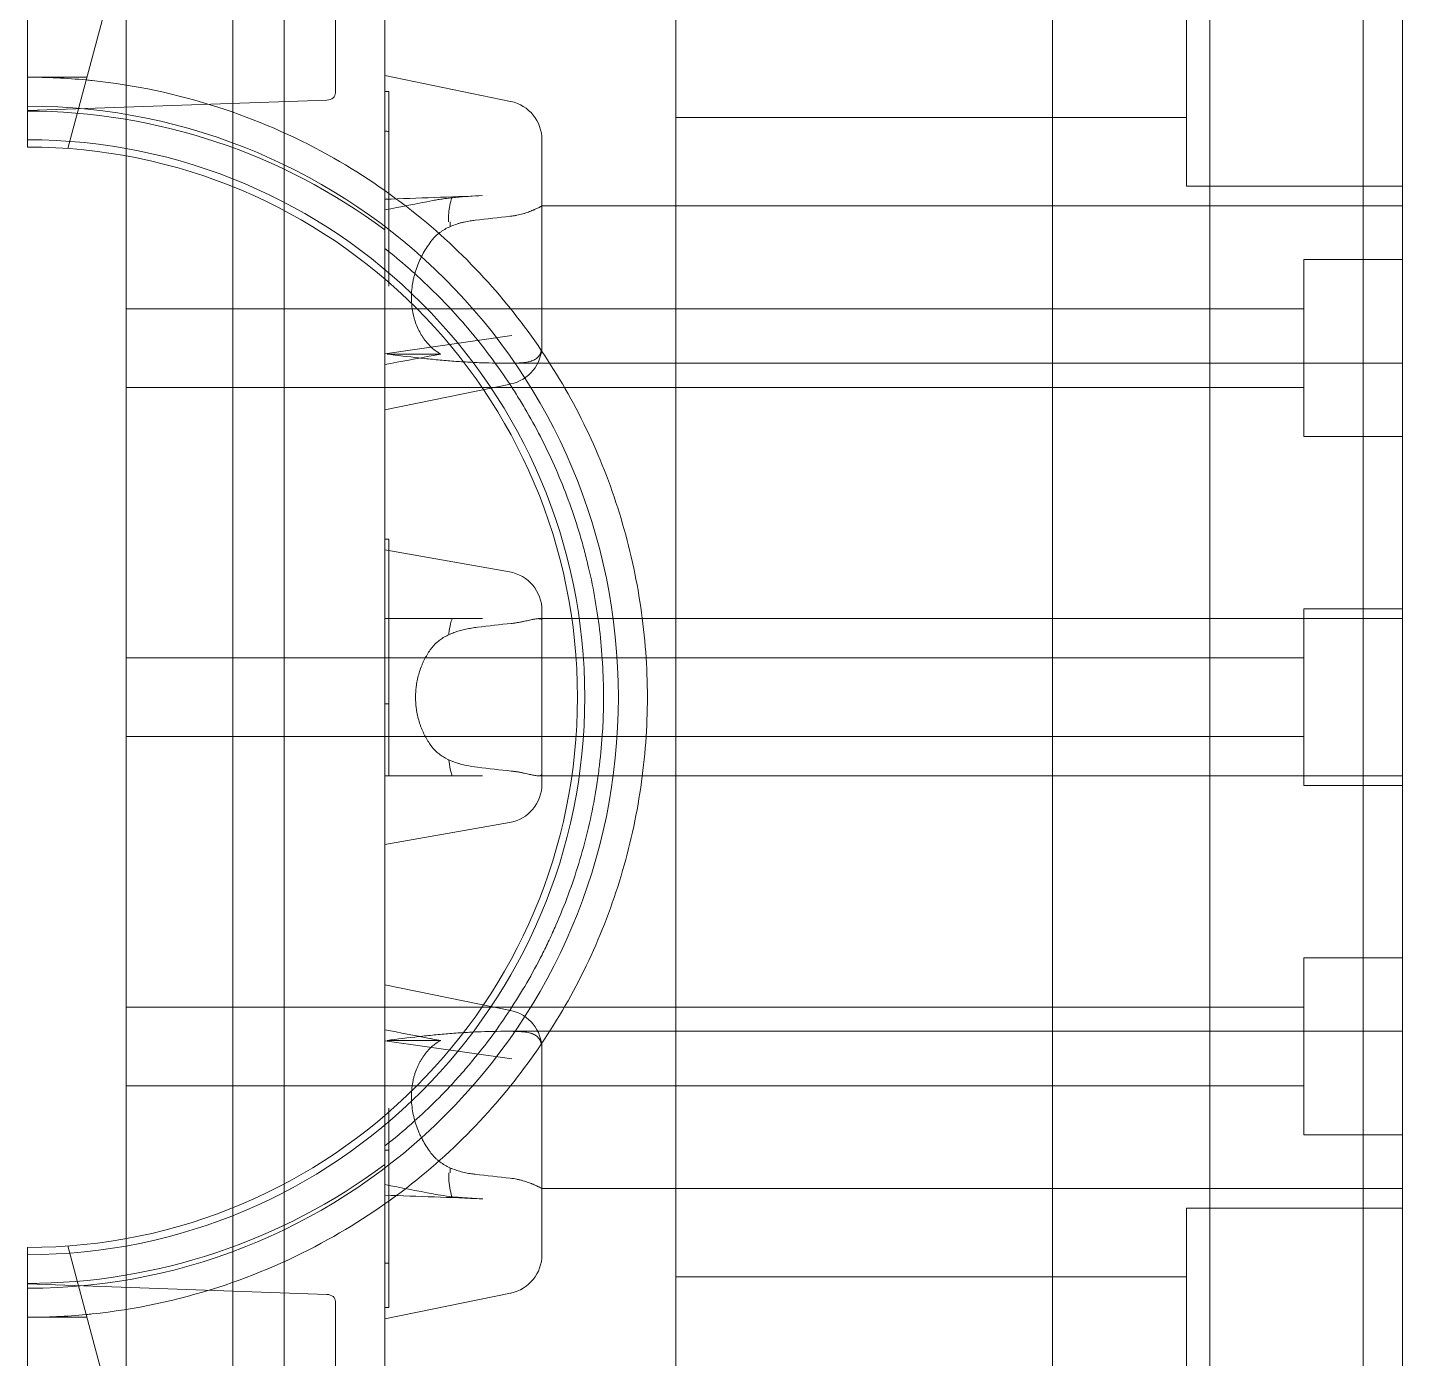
# Model space of a CAD drawing. Header units: millimetres. Extents: x 2097 to 5112, y 660 to 1576.
# Drawn here: x 4956.3 to 5026.3, y 1373.8 to 1441.5 of the extents above; entities that cross this region are included whole.
import ezdxf
from ezdxf.lldxf.tags import DXFTag

# ---------------------------------------------------------------- set-up
doc = ezdxf.new("R2010")
doc.units = ezdxf.units.MM
doc.layers.add('20', color=7, linetype='Continuous', true_color=0xffffff)
tags = doc.linetypes.add('DASHED', pattern=[25.72, 12.86, -12.86]).pattern_tags.tags
tags[6:7] = [DXFTag(74, 4), DXFTag(75, 0), DXFTag(340, '0'), DXFTag(46, 0.0), DXFTag(50, 0.0), DXFTag(44, 0.0), DXFTag(45, 0.0)]
tags[4:5] = [DXFTag(74, 4), DXFTag(75, 0), DXFTag(340, '0'), DXFTag(46, 0.0), DXFTag(50, 0.0), DXFTag(44, 0.0), DXFTag(45, 0.0)]

msp = doc.modelspace()

# ---------------------------------------------------------------- linework, layer by layer
at = {"layer": '20', "color": 0, "linetype": 'DASHED', "lineweight": 13}
for p, q in [((4972.02, 1438.219), (4972.02, 1532.462)), ((4966.794, 1433.437), (4966.794, 1475.421)), ((4969.407, 1342.728), (4969.407, 1472.195)), ((4989.342, 1342.728), (4989.342, 1472.195)), ((4961.367, 1463.883), (4961.367, 1435.006)), ((5008.532, 1462.462), (5008.532, 1350.462)), ((5016.532, 1350.462), (5016.532, 1462.462)), ((5015.342, 1451.462), (5015.342, 1433.462)), ((4974.533, 1431.24), (4974.533, 1443.881)), ((4960.467, 1443.131), (4958.392, 1435.387)), ((4959.365, 1439.017), (4956.342, 1439.017)), ((4980.933, 1437.787), (4974.533, 1439.094)), ((4971.583, 1437.852), (4956.342, 1437.315)), ((4974.733, 1438.293), (4974.533, 1438.293)), ((4974.733, 1436.259), (4974.733, 1438.293)), ((4989.342, 1436.962), (5015.342, 1436.962)), ((4974.733, 1436.259), (4974.733, 1435.797)), ((4974.733, 1435.797), (4974.733, 1428.853)), ((4982.533, 1435.827), (4982.533, 1435.797)), ((4982.533, 1434.08), (4982.533, 1435.797)), ((4982.533, 1434.2), (4982.533, 1429.391)), ((4982.533, 1432.462), (4982.533, 1434.08)), ((5015.342, 1433.462), (5026.342, 1433.462)), ((5026.342, 1432.462), (4982.532, 1432.462)), ((4982.533, 1425.376), (4982.533, 1432.462)), ((4977.861, 1431.66), (4977.862, 1431.414)), ((5026.342, 1429.73), (5021.312, 1429.73)), ((5021.312, 1420.73), (5021.312, 1429.73)), ((4974.733, 1428.853), (4974.733, 1428.381)), ((4974.533, 1427.224), (4974.533, 1427.523)), ((5021.312, 1427.23), (4961.367, 1427.23)), ((4982.533, 1427.101), (4982.533, 1425.392)), ((4980.991, 1425.869), (4974.533, 1424.945)), ((4982.533, 1425.376), (4982.533, 1425.361)), ((4974.645, 1424.927), (4977.387, 1424.927)), ((4980.648, 1424.462), (5026.342, 1424.462)), ((4961.367, 1423.23), (5021.312, 1423.23)), ((4974.533, 1422.095), (4980.933, 1423.402)), ((5021.312, 1420.73), (5026.342, 1420.73)), ((4974.533, 1415.5), (4974.733, 1415.5)), ((4974.733, 1411.462), (4974.733, 1415.5)), ((4980.881, 1413.842), (4974.533, 1414.962)), ((4980.88, 1413.843), (4974.533, 1414.962)), ((5026.342, 1411.962), (5021.312, 1411.962)), ((5021.312, 1402.962), (5021.312, 1411.962)), ((4974.733, 1411.462), (4974.733, 1410.987)), ((4977.141, 1411.462), (4979.509, 1411.462)), ((5026.342, 1411.462), (4982.332, 1411.462)), ((4982.533, 1411.343), (4982.533, 1411.873)), ((4982.533, 1403.58), (4982.533, 1411.343)), ((4974.733, 1410.987), (4974.733, 1403.936)), ((4982.533, 1409.903), (4982.533, 1405.02)), ((5021.312, 1409.462), (4961.367, 1409.462)), ((4974.733, 1407.134), (4974.533, 1407.134)), ((4961.367, 1405.462), (5021.312, 1405.462)), ((4974.733, 1403.936), (4974.733, 1403.462)), ((4982.533, 1403.051), (4982.533, 1403.58)), ((4979.512, 1403.462), (4977.147, 1403.462)), ((4982.353, 1403.462), (5026.342, 1403.462)), ((5021.312, 1402.962), (5026.342, 1402.962)), ((4974.533, 1399.962), (4980.881, 1401.081)), ((4974.533, 1399.962), (4980.88, 1401.081)), ((5026.342, 1394.193), (5021.312, 1394.193)), ((5021.312, 1385.193), (5021.312, 1394.193)), ((4980.933, 1391.521), (4974.533, 1392.829)), ((5021.312, 1391.693), (4961.367, 1391.693)), ((4980.988, 1390.462), (4980.648, 1390.462)), ((5026.342, 1390.462), (4980.988, 1390.462)), ((4974.533, 1389.979), (4980.991, 1389.055)), ((4977.38, 1389.997), (4974.645, 1389.997)), ((4982.533, 1389.562), (4982.533, 1389.547)), ((4982.533, 1382.462), (4982.533, 1389.547)), ((4982.533, 1389.531), (4982.533, 1387.823)), ((4961.367, 1387.693), (5021.312, 1387.693)), ((4974.733, 1386.543), (4974.733, 1386.071)), ((4974.733, 1386.071), (4974.733, 1379.127)), ((4982.533, 1385.532), (4982.533, 1380.723)), ((5021.312, 1385.193), (5026.342, 1385.193)), ((4974.733, 1384.408), (4974.533, 1384.408)), ((4974.533, 1371.042), (4974.533, 1383.683)), ((4977.865, 1383.508), (4977.866, 1383.261)), ((4982.532, 1382.462), (5026.342, 1382.462)), ((4982.533, 1380.843), (4982.533, 1382.462)), ((4966.794, 1339.502), (4966.794, 1381.486)), ((5026.342, 1381.462), (5015.342, 1381.462)), ((5015.342, 1381.462), (5015.342, 1363.462)), ((4982.533, 1379.127), (4982.533, 1380.843)), ((4961.367, 1379.917), (4961.367, 1351.04)), ((4960.467, 1371.793), (4958.392, 1379.537)), ((4974.733, 1379.127), (4974.733, 1378.664)), ((4982.533, 1379.127), (4982.533, 1379.096)), ((4974.733, 1376.408), (4974.733, 1378.664)), ((4956.342, 1377.609), (4971.583, 1377.072)), ((5015.342, 1377.962), (4989.342, 1377.962)), ((4974.533, 1375.829), (4980.933, 1377.137)), ((4972.02, 1252.462), (4972.02, 1376.704)), ((4974.733, 1376.408), (4974.533, 1376.408)), ((4959.365, 1375.906), (4956.342, 1375.906))]:
    msp.add_line(p, q, dxfattribs=at)
at = {"layer": '20', "color": 0, "linetype": 'Continuous', "lineweight": 18}
for p, q in [((5024.342, 1287.462), (5024.342, 1497.462)), ((5026.342, 1497.462), (5026.342, 1287.462)), ((4956.342, 1435.832), (4956.342, 1483.557)), ((4956.342, 1435.832), (4956.342, 1435.462)), ((4961.367, 1435.006), (4961.367, 1379.917)), ((4966.794, 1381.486), (4966.794, 1433.437)), ((4974.533, 1427.224), (4974.533, 1387.7)), ((4956.342, 1379.462), (4956.342, 1379.092)), ((4956.342, 1379.092), (4956.342, 1328.015))]:
    msp.add_line(p, q, dxfattribs=at)
at = {"layer": '20', "color": 0, "linetype": 'DASHED', "lineweight": 13}
for centre, radius, start, end in [((4956.342, 1407.462), 30.08, 270, 90), ((4980.533, 1435.827), 2, 0, 78.07666), ((4980.533, 1425.361), 2, 281.71367, 0), ((4980.533, 1411.873), 2, 0, 80), ((4980.533, 1403.051), 2, 280, 0), ((4980.533, 1389.562), 2, 0, 78.0371), ((4980.533, 1379.096), 2, 281.77567, 0)]:
    msp.add_arc(centre, radius, start, end, dxfattribs=at)
at = {"layer": '20', "color": 0, "linetype": 'Continuous', "lineweight": 18}
for radius in [28.37, 28]:
    msp.add_arc((4956.342, 1407.462), radius, 270, 90, dxfattribs=at)
at = {"layer": '20', "color": 0, "linetype": 'DASHED', "lineweight": 13}
for centre, major_axis, ratio, start_param, end_param in [((4971.52, 1438.253), (-0.495, 0.09), 0.79032, 1.841275, 3.284841), ((4956.297, 1406.796), (-2.042, -30.43), 0.999761, 2.567555, 3.207158), ((4971.347, 1435.662), (-23.036, 0.685), 0.030579, 4.565782, 4.574554), ((4971.347, 1433.405), (-23.035, -0.685), 0.030578, 1.708625, 1.931981), ((4956.297, 1408.127), (-2.042, 30.43), 0.999761, 3.076027, 3.715611), ((4971.347, 1381.518), (-23.035, 0.685), 0.030578, 4.350802, 4.57456), ((4971.349, 1379.261), (-23.028, -0.685), 0.03057, 1.708584, 1.717359), ((4971.52, 1376.671), (-0.495, -0.09), 0.79032, 2.998344, 4.441911)]:
    msp.add_ellipse(centre, major_axis=major_axis, ratio=ratio, start_param=start_param, end_param=end_param, dxfattribs=at)
for points in [[(4956.342, 1439.017), (4957.339, 1439.017), (4958.335, 1438.97), (4959.327, 1438.876)], [(4976.981, 1432.738), (4976.165, 1432.58), (4975.349, 1432.423), (4974.533, 1432.265)], [(4978.885, 1431.704), (4978.965, 1431.717), (4979.046, 1431.728), (4979.127, 1431.737)], [(4980.918, 1431.937), (4980.322, 1431.872), (4979.726, 1431.804), (4979.127, 1431.737)], [(4974.533, 1431.24), (4974.533, 1431.169), (4974.533, 1431.098), (4974.533, 1431.027)], [(4976.995, 1424.86), (4976.174, 1424.702), (4975.353, 1424.545), (4974.533, 1424.387)], [(4976.995, 1424.86), (4977.119, 1424.884), (4977.25, 1424.906), (4977.387, 1424.927)], [(4976.983, 1411.462), (4976.166, 1411.462), (4975.349, 1411.462), (4974.533, 1411.462)], [(4980.971, 1411.217), (4980.397, 1411.159), (4979.822, 1411.093), (4979.245, 1411.023)], [(4976.844, 1409.87), (4976.947, 1410.017), (4977.063, 1410.148), (4977.197, 1410.265)], [(4977.2, 1404.658), (4977.066, 1404.774), (4976.949, 1404.905), (4976.847, 1405.052)], [(4979.248, 1403.901), (4979.824, 1403.83), (4980.398, 1403.764), (4980.971, 1403.707)], [(4976.987, 1403.462), (4976.169, 1403.462), (4975.351, 1403.462), (4974.533, 1403.462)], [(4977.38, 1389.997), (4977.24, 1390.018), (4977.107, 1390.04), (4976.982, 1390.064)], [(4979.131, 1383.186), (4979.049, 1383.196), (4978.966, 1383.207), (4978.885, 1383.219)], [(4976.99, 1382.185), (4976.171, 1382.343), (4975.352, 1382.501), (4974.533, 1382.658)], [(4979.131, 1383.186), (4979.728, 1383.119), (4980.324, 1383.052), (4980.918, 1382.987)], [(4956.342, 1375.906), (4957.339, 1375.906), (4958.335, 1375.953), (4959.327, 1376.048)]]:
    msp.add_open_spline(points, degree=3, dxfattribs=at)
for points, knots in [([(4959.327, 1438.876), (4959.432, 1438.866), (4961.708, 1438.638), (4965.964, 1437.739), (4971.533, 1435.323), (4976.134, 1432.224), (4979.817, 1428.738), (4982.738, 1424.958), (4985.017, 1420.905), (4986.667, 1416.586), (4987.672, 1412.071), (4987.897, 1408.995), (4987.899, 1407.462)], [0, 0, 0, 0, 0.006782, 0.147219, 0.27846, 0.395813, 0.503151, 0.604042, 0.70275, 0.801954, 0.901098, 1, 1, 1, 1]), ([(4979.507, 1432.988), (4979.266, 1432.978), (4979.03, 1432.966), (4978.572, 1432.935), (4978.349, 1432.917), (4978.079, 1432.891), (4978.026, 1432.886), (4977.92, 1432.875), (4977.764, 1432.857), (4977.615, 1432.838), (4977.423, 1432.812), (4977.33, 1432.798), (4977.15, 1432.769), (4977.064, 1432.754), (4976.981, 1432.738)], [0, 0, 0, 0, 0.25, 0.25, 0.5, 0.5, 0.5625, 0.5625, 0.625, 0.75, 0.75, 0.875, 0.875, 1, 1, 1, 1]), ([(4977.781, 1431.654), (4977.777, 1431.766), (4977.777, 1431.878), (4977.79, 1432.126), (4977.804, 1432.261), (4977.848, 1432.525), (4977.878, 1432.656), (4977.923, 1432.815), (4977.932, 1432.846), (4977.941, 1432.877)], [0, 0, 0, 0, 0.276586, 0.276586, 0.599557, 0.599557, 0.922528, 0.922528, 1, 1, 1, 1]), ([(4982.533, 1432.462), (4982.533, 1432.462), (4982.522, 1432.456), (4982.492, 1432.441), (4982.48, 1432.435), (4982.458, 1432.424), (4982.45, 1432.42), (4982.433, 1432.411), (4982.424, 1432.406), (4982.375, 1432.382), (4982.328, 1432.359), (4982.244, 1432.32), (4982.214, 1432.306), (4982.165, 1432.285), (4982.149, 1432.277), (4982.114, 1432.263), (4982.097, 1432.255), (4982.007, 1432.217), (4981.928, 1432.186), (4981.8, 1432.14), (4981.755, 1432.124), (4981.685, 1432.102), (4981.662, 1432.094), (4981.614, 1432.079), (4981.589, 1432.072), (4981.467, 1432.037), (4981.364, 1432.011), (4981.202, 1431.978), (4981.147, 1431.968), (4981.062, 1431.955), (4981.033, 1431.951), (4980.976, 1431.943), (4980.947, 1431.94), (4980.918, 1431.937)], [0, 0, 0, 0, 0.125, 0.125, 0.1875, 0.1875, 0.21875, 0.21875, 0.25, 0.25, 0.375, 0.375, 0.4375, 0.4375, 0.46875, 0.46875, 0.5, 0.5, 0.625, 0.625, 0.6875, 0.6875, 0.71875, 0.71875, 0.75, 0.75, 0.875, 0.875, 0.9375, 0.9375, 0.96875, 0.96875, 1, 1, 1, 1]), ([(4976.834, 1430.599), (4976.949, 1430.757), (4977.079, 1430.896), (4977.261, 1431.051), (4977.299, 1431.081), (4977.376, 1431.139), (4977.416, 1431.167), (4977.538, 1431.248), (4977.623, 1431.297), (4977.798, 1431.387), (4977.888, 1431.428), (4978.074, 1431.502), (4978.17, 1431.535), (4978.318, 1431.58), (4978.368, 1431.594), (4978.469, 1431.621), (4978.52, 1431.633), (4978.674, 1431.668), (4978.779, 1431.687), (4978.885, 1431.704)], [0, 0, 0, 0, 0.25, 0.25, 0.3125, 0.3125, 0.375, 0.375, 0.5, 0.5, 0.625, 0.625, 0.75, 0.75, 0.8125, 0.8125, 0.875, 0.875, 1, 1, 1, 1]), ([(4974.533, 1431.027), (4974.533, 1430.986), (4974.533, 1430.834), (4974.533, 1430.591), (4974.533, 1430.388), (4974.533, 1430.297)], [0, 0, 0, 0, 0.166807, 0.626178, 1, 1, 1, 1]), ([(4974.533, 1430.297), (4974.939, 1429.98), (4975.337, 1429.651), (4975.923, 1429.139), (4976.214, 1428.879), (4976.5, 1428.613), (4976.689, 1428.433), (4976.783, 1428.343), (4977.252, 1427.888), (4977.982, 1427.139), (4978.674, 1426.348), (4979.347, 1425.536), (4979.673, 1425.119), (4980.306, 1424.263), (4980.613, 1423.823), (4981.057, 1423.147), (4981.275, 1422.805), (4981.487, 1422.456), (4981.628, 1422.222), (4981.697, 1422.104), (4982.04, 1421.512), (4982.562, 1420.548), (4983.031, 1419.553), (4983.472, 1418.54), (4983.68, 1418.026), (4984.066, 1416.98), (4984.245, 1416.448), (4984.493, 1415.637), (4984.571, 1415.365), (4984.684, 1414.953), (4984.72, 1414.815), (4984.791, 1414.539), (4984.826, 1414.4), (4984.993, 1413.708), (4985.227, 1412.594), (4985.48, 1410.906), (4985.582, 1409.769), (4985.651, 1408.626), (4985.669, 1408.051), (4985.669, 1407.329), (4985.668, 1407.185), (4985.664, 1406.895), (4985.66, 1406.75), (4985.648, 1406.316), (4985.635, 1406.026), (4985.583, 1405.16), (4985.531, 1404.586), (4985.428, 1403.726), (4985.39, 1403.441), (4985.336, 1403.084), (4985.325, 1403.013), (4985.303, 1402.871), (4985.268, 1402.657), (4985.231, 1402.445), (4985.104, 1401.74), (4984.986, 1401.183), (4984.719, 1400.084), (4984.57, 1399.541), (4984.243, 1398.468), (4983.886, 1397.408), (4983.469, 1396.375), (4983.191, 1395.737), (4983.134, 1395.61), (4983.019, 1395.357), (4982.961, 1395.231), (4982.783, 1394.854), (4982.662, 1394.606), (4982.288, 1393.87), (4982.028, 1393.391), (4981.484, 1392.453), (4981.201, 1391.996), (4980.613, 1391.101), (4980.003, 1390.227), (4979.351, 1389.393), (4978.845, 1388.782), (4978.589, 1388.48), (4978.326, 1388.184), (4978.15, 1387.988), (4978.061, 1387.891), (4977.614, 1387.406), (4977.248, 1387.031), (4976.499, 1386.304), (4975.735, 1385.601), (4974.939, 1384.944), (4974.533, 1384.626)], [0, 0, 0, 0, 0.03125, 0.03125, 0.046875, 0.054688, 0.054688, 0.0625, 0.0625, 0.09375, 0.125, 0.125, 0.15625, 0.15625, 0.1875, 0.1875, 0.203125, 0.210938, 0.210938, 0.21875, 0.21875, 0.25, 0.28125, 0.28125, 0.3125, 0.3125, 0.34375, 0.34375, 0.359375, 0.359375, 0.367188, 0.367188, 0.375, 0.375, 0.40625, 0.4375, 0.46875, 0.46875, 0.5, 0.5, 0.507813, 0.507813, 0.515625, 0.515625, 0.53125, 0.53125, 0.5625, 0.5625, 0.578125, 0.578125, 0.582031, 0.582031, 0.585938, 0.59375, 0.59375, 0.625, 0.625, 0.65625, 0.65625, 0.6875, 0.71875, 0.71875, 0.726562, 0.726562, 0.734375, 0.734375, 0.75, 0.75, 0.78125, 0.78125, 0.8125, 0.8125, 0.84375, 0.875, 0.875, 0.890625, 0.898438, 0.898438, 0.90625, 0.90625, 0.9375, 0.9375, 0.96875, 1, 1, 1, 1]), ([(4974.533, 1428.644), (4974.533, 1428.713), (4974.533, 1428.781), (4974.533, 1428.891), (4974.533, 1428.933), (4974.533, 1429.017), (4974.533, 1429.059), (4974.533, 1429.183), (4974.533, 1429.262), (4974.533, 1429.412), (4974.533, 1429.484), (4974.533, 1429.621), (4974.533, 1429.685), (4974.533, 1429.777), (4974.533, 1429.806), (4974.533, 1429.861), (4974.533, 1429.888), (4974.533, 1429.963), (4974.533, 1430.009), (4974.533, 1430.069), (4974.533, 1430.088), (4974.533, 1430.115), (4974.533, 1430.124), (4974.533, 1430.14), (4974.533, 1430.148), (4974.533, 1430.186), (4974.533, 1430.211), (4974.533, 1430.252), (4974.533, 1430.267), (4974.533, 1430.284), (4974.533, 1430.288), (4974.533, 1430.294), (4974.533, 1430.296), (4974.533, 1430.297)], [0, 0, 0, 0, 0.072485, 0.072485, 0.118861, 0.118861, 0.165237, 0.165237, 0.257988, 0.257988, 0.35074, 0.35074, 0.443491, 0.443491, 0.489867, 0.489867, 0.536243, 0.536243, 0.628994, 0.628994, 0.67537, 0.67537, 0.698558, 0.698558, 0.721746, 0.721746, 0.814497, 0.814497, 0.907249, 0.907249, 0.953624, 0.953624, 1, 1, 1, 1]), ([(4976.834, 1430.599), (4976.764, 1430.503), (4976.697, 1430.404), (4976.569, 1430.199), (4976.507, 1430.092), (4976.419, 1429.926), (4976.391, 1429.87), (4976.349, 1429.784), (4976.336, 1429.754), (4976.309, 1429.696), (4976.243, 1429.55), (4976.185, 1429.399), (4976.1, 1429.153), (4976.062, 1429.027), (4976.013, 1428.834), (4975.997, 1428.769), (4975.97, 1428.638), (4975.957, 1428.572), (4975.925, 1428.375), (4975.909, 1428.244), (4975.89, 1427.981), (4975.886, 1427.85), (4975.889, 1427.686), (4975.89, 1427.653), (4975.893, 1427.588), (4975.895, 1427.555), (4975.901, 1427.457), (4975.907, 1427.393), (4975.929, 1427.202), (4975.95, 1427.078), (4975.989, 1426.897), (4976.011, 1426.808), (4976.036, 1426.72), (4976.054, 1426.662), (4976.063, 1426.633), (4976.109, 1426.49), (4976.151, 1426.381), (4976.244, 1426.172), (4976.295, 1426.072), (4976.363, 1425.953), (4976.377, 1425.929), (4976.405, 1425.882), (4976.42, 1425.859), (4976.464, 1425.791), (4976.494, 1425.747), (4976.586, 1425.618), (4976.651, 1425.537), (4976.785, 1425.385), (4976.855, 1425.314), (4976.927, 1425.247)], [0, 0, 0, 0, 0.0625, 0.0625, 0.125, 0.125, 0.15625, 0.15625, 0.171875, 0.171875, 0.1875, 0.25, 0.25, 0.3125, 0.3125, 0.34375, 0.34375, 0.375, 0.375, 0.4375, 0.4375, 0.5, 0.5, 0.515625, 0.515625, 0.53125, 0.53125, 0.5625, 0.5625, 0.625, 0.625, 0.65625, 0.671875, 0.671875, 0.6875, 0.6875, 0.75, 0.75, 0.8125, 0.8125, 0.828125, 0.828125, 0.84375, 0.84375, 0.875, 0.875, 0.9375, 0.9375, 1, 1, 1, 1]), ([(4977.387, 1424.927), (4977.366, 1424.938), (4977.345, 1424.949), (4977.304, 1424.972), (4977.283, 1424.984), (4977.222, 1425.02), (4977.183, 1425.046), (4977.068, 1425.126), (4976.995, 1425.184), (4976.927, 1425.247)], [0, 0, 0, 0, 0.125, 0.125, 0.25, 0.25, 0.5, 0.5, 1, 1, 1, 1]), ([(4981.012, 1424.464), (4981.076, 1424.464), (4981.138, 1424.465), (4981.258, 1424.469), (4981.316, 1424.471), (4981.428, 1424.476), (4981.482, 1424.48), (4981.561, 1424.486), (4981.587, 1424.489), (4981.637, 1424.494), (4981.662, 1424.497), (4981.782, 1424.514), (4981.87, 1424.531), (4981.969, 1424.56), (4981.989, 1424.567), (4982.027, 1424.58), (4982.045, 1424.587), (4982.098, 1424.608), (4982.132, 1424.624), (4982.225, 1424.677), (4982.28, 1424.719), (4982.338, 1424.779), (4982.35, 1424.792), (4982.371, 1424.818), (4982.401, 1424.858), (4982.427, 1424.901), (4982.473, 1424.993), (4982.495, 1425.061), (4982.514, 1425.153), (4982.517, 1425.172), (4982.523, 1425.211), (4982.53, 1425.271), (4982.533, 1425.333), (4982.533, 1425.376)], [0, 0, 0, 0, 0.0625, 0.0625, 0.125, 0.125, 0.1875, 0.1875, 0.21875, 0.21875, 0.25, 0.25, 0.375, 0.375, 0.40625, 0.40625, 0.4375, 0.4375, 0.5, 0.5, 0.625, 0.625, 0.65625, 0.65625, 0.6875, 0.75, 0.75, 0.875, 0.875, 0.90625, 0.90625, 0.9375, 1, 1, 1, 1]), ([(4974.645, 1424.927), (4975.185, 1424.858), (4975.721, 1424.791), (4976.521, 1424.702), (4976.786, 1424.674), (4977.317, 1424.623), (4977.582, 1424.599), (4978.111, 1424.557), (4978.375, 1424.538), (4978.903, 1424.507), (4979.166, 1424.494), (4979.957, 1424.465), (4980.484, 1424.458), (4981.012, 1424.464)], [0, 0, 0, 0, 0.25, 0.25, 0.375, 0.375, 0.5, 0.5, 0.625, 0.625, 0.75, 0.75, 1, 1, 1, 1]), ([(4979.509, 1411.462), (4979.268, 1411.462), (4979.033, 1411.462), (4978.575, 1411.462), (4978.352, 1411.462), (4978.082, 1411.462), (4978.028, 1411.462), (4977.923, 1411.462), (4977.767, 1411.462), (4977.618, 1411.462), (4977.329, 1411.462), (4977.149, 1411.462), (4976.983, 1411.462)], [0, 0, 0, 0, 0.25, 0.25, 0.5, 0.5, 0.5625, 0.5625, 0.625, 0.75, 0.75, 1, 1, 1, 1]), ([(4977.791, 1410.645), (4977.793, 1410.666), (4977.794, 1410.686), (4977.813, 1410.877), (4977.843, 1411.044), (4977.905, 1411.291), (4977.931, 1411.378), (4977.96, 1411.462)], [0, 0, 0, 0, 0.07306, 0.07306, 0.672063, 0.672063, 1, 1, 1, 1]), ([(4982.533, 1411.343), (4982.533, 1411.374), (4982.524, 1411.399), (4982.49, 1411.436), (4982.464, 1411.448), (4982.422, 1411.457), (4982.412, 1411.458), (4982.393, 1411.46), (4982.363, 1411.462), (4982.328, 1411.461), (4982.253, 1411.456), (4982.195, 1411.447), (4982.111, 1411.431), (4982.093, 1411.428), (4982.058, 1411.42), (4982.003, 1411.409), (4981.945, 1411.396), (4981.822, 1411.368), (4981.733, 1411.347), (4981.611, 1411.321), (4981.586, 1411.316), (4981.535, 1411.305), (4981.509, 1411.3), (4981.431, 1411.284), (4981.377, 1411.274), (4981.266, 1411.255), (4981.21, 1411.246), (4981.093, 1411.23), (4981.033, 1411.223), (4980.971, 1411.217)], [0, 0, 0, 0, 0.125, 0.125, 0.25, 0.25, 0.28125, 0.28125, 0.3125, 0.375, 0.375, 0.5, 0.5, 0.53125, 0.53125, 0.5625, 0.625, 0.625, 0.75, 0.75, 0.78125, 0.78125, 0.8125, 0.8125, 0.875, 0.875, 0.9375, 0.9375, 1, 1, 1, 1]), ([(4977.197, 1410.265), (4977.262, 1410.321), (4977.33, 1410.374), (4977.473, 1410.472), (4977.547, 1410.518), (4977.7, 1410.602), (4977.78, 1410.641), (4977.904, 1410.695), (4977.946, 1410.713), (4978.031, 1410.746), (4978.075, 1410.762), (4978.294, 1410.838), (4978.475, 1410.886), (4978.757, 1410.947), (4978.853, 1410.964), (4978.998, 1410.988), (4979.047, 1410.996), (4979.146, 1411.01), (4979.195, 1411.016), (4979.245, 1411.023)], [0, 0, 0, 0, 0.125, 0.125, 0.25, 0.25, 0.375, 0.375, 0.4375, 0.4375, 0.5, 0.5, 0.75, 0.75, 0.875, 0.875, 0.9375, 0.9375, 1, 1, 1, 1]), ([(4976.844, 1409.87), (4976.789, 1409.791), (4976.736, 1409.709), (4976.635, 1409.539), (4976.587, 1409.451), (4976.518, 1409.314), (4976.485, 1409.244), (4976.453, 1409.172), (4976.432, 1409.124), (4976.422, 1409.1), (4976.372, 1408.977), (4976.336, 1408.878), (4976.27, 1408.674), (4976.241, 1408.57), (4976.19, 1408.358), (4976.168, 1408.25), (4976.141, 1408.084), (4976.134, 1408.028), (4976.124, 1407.944), (4976.12, 1407.915), (4976.115, 1407.859), (4976.102, 1407.717), (4976.092, 1407.462), (4976.101, 1407.237), (4976.114, 1407.068), (4976.123, 1406.984), (4976.134, 1406.9), (4976.141, 1406.843), (4976.146, 1406.815), (4976.168, 1406.676), (4976.19, 1406.567), (4976.241, 1406.353), (4976.271, 1406.248), (4976.321, 1406.094), (4976.338, 1406.043), (4976.375, 1405.943), (4976.395, 1405.893), (4976.455, 1405.746), (4976.498, 1405.652), (4976.589, 1405.47), (4976.637, 1405.382), (4976.738, 1405.212), (4976.791, 1405.131), (4976.847, 1405.052)], [0, 0, 0, 0, 0.0625, 0.0625, 0.125, 0.125, 0.15625, 0.171875, 0.171875, 0.1875, 0.1875, 0.25, 0.25, 0.3125, 0.3125, 0.375, 0.375, 0.40625, 0.40625, 0.421875, 0.421875, 0.4375, 0.5, 0.5625, 0.5625, 0.59375, 0.609375, 0.609375, 0.625, 0.625, 0.6875, 0.6875, 0.75, 0.75, 0.78125, 0.78125, 0.8125, 0.8125, 0.875, 0.875, 0.9375, 0.9375, 1, 1, 1, 1]), ([(4959.327, 1376.048), (4959.432, 1376.057), (4961.708, 1376.285), (4965.964, 1377.185), (4971.533, 1379.601), (4976.134, 1382.699), (4979.817, 1386.185), (4982.738, 1389.965), (4985.017, 1394.018), (4986.667, 1398.337), (4987.672, 1402.852), (4987.897, 1405.928), (4987.899, 1407.462)], [0, 0, 0, 0, 0.006782, 0.147219, 0.27846, 0.395813, 0.503151, 0.604042, 0.70275, 0.801954, 0.901098, 1, 1, 1, 1]), ([(4979.248, 1403.901), (4979.051, 1403.925), (4978.858, 1403.956), (4978.576, 1404.016), (4978.484, 1404.038), (4978.37, 1404.069), (4978.347, 1404.075), (4978.301, 1404.088), (4978.279, 1404.095), (4978.212, 1404.116), (4978.167, 1404.13), (4977.949, 1404.205), (4977.784, 1404.276), (4977.553, 1404.403), (4977.478, 1404.448), (4977.37, 1404.523), (4977.335, 1404.549), (4977.266, 1404.602), (4977.232, 1404.629), (4977.2, 1404.658)], [0, 0, 0, 0, 0.25, 0.25, 0.375, 0.375, 0.40625, 0.40625, 0.4375, 0.4375, 0.5, 0.5, 0.75, 0.75, 0.875, 0.875, 0.9375, 0.9375, 1, 1, 1, 1]), ([(4977.963, 1403.462), (4977.939, 1403.533), (4977.916, 1403.607), (4977.853, 1403.843), (4977.822, 1404.01), (4977.8, 1404.211), (4977.796, 1404.244), (4977.794, 1404.278)], [0, 0, 0, 0, 0.281068, 0.281068, 0.881474, 0.881474, 1, 1, 1, 1]), ([(4980.971, 1403.707), (4981.033, 1403.7), (4981.093, 1403.693), (4981.209, 1403.677), (4981.266, 1403.668), (4981.376, 1403.649), (4981.43, 1403.639), (4981.509, 1403.624), (4981.535, 1403.619), (4981.585, 1403.608), (4981.61, 1403.603), (4981.732, 1403.576), (4981.821, 1403.556), (4981.924, 1403.532), (4981.944, 1403.528), (4981.984, 1403.519), (4982.003, 1403.515), (4982.059, 1403.503), (4982.094, 1403.496), (4982.194, 1403.477), (4982.252, 1403.468), (4982.316, 1403.463), (4982.328, 1403.462), (4982.351, 1403.462), (4982.362, 1403.462), (4982.394, 1403.463), (4982.413, 1403.465), (4982.464, 1403.475), (4982.489, 1403.487), (4982.511, 1403.511), (4982.515, 1403.516), (4982.521, 1403.527), (4982.524, 1403.532), (4982.53, 1403.551), (4982.533, 1403.565), (4982.533, 1403.58)], [0, 0, 0, 0, 0.0625, 0.0625, 0.125, 0.125, 0.1875, 0.1875, 0.21875, 0.21875, 0.25, 0.25, 0.375, 0.375, 0.40625, 0.40625, 0.4375, 0.4375, 0.5, 0.5, 0.625, 0.625, 0.65625, 0.65625, 0.6875, 0.6875, 0.75, 0.75, 0.875, 0.875, 0.90625, 0.90625, 0.9375, 0.9375, 1, 1, 1, 1]), ([(4976.987, 1403.462), (4977.153, 1403.462), (4977.333, 1403.462), (4977.717, 1403.462), (4977.921, 1403.462), (4978.164, 1403.462), (4978.191, 1403.462), (4978.246, 1403.462), (4978.328, 1403.462), (4978.522, 1403.462), (4978.692, 1403.462), (4979.036, 1403.462), (4979.272, 1403.462), (4979.512, 1403.462)], [0, 0, 0, 0, 0.25, 0.25, 0.5, 0.5, 0.53125, 0.53125, 0.5625, 0.625, 0.75, 0.75, 1, 1, 1, 1]), ([(4976.982, 1390.064), (4976.929, 1390.075), (4976.875, 1390.085), (4976.059, 1390.242), (4975.296, 1390.39), (4974.533, 1390.537)], [0, 0, 0, 0, 0.064983, 0.064983, 1, 1, 1, 1]), ([(4981.012, 1390.46), (4980.484, 1390.466), (4979.957, 1390.459), (4979.166, 1390.429), (4978.903, 1390.416), (4978.375, 1390.385), (4978.111, 1390.367), (4977.582, 1390.324), (4977.317, 1390.301), (4976.786, 1390.249), (4976.521, 1390.221), (4975.721, 1390.132), (4975.185, 1390.066), (4974.645, 1389.997)], [0, 0, 0, 0, 0.25, 0.25, 0.375, 0.375, 0.5, 0.5, 0.625, 0.625, 0.75, 0.75, 1, 1, 1, 1]), ([(4982.533, 1389.547), (4982.533, 1389.634), (4982.525, 1389.713), (4982.496, 1389.861), (4982.474, 1389.928), (4982.428, 1390.02), (4982.411, 1390.05), (4982.382, 1390.091), (4982.372, 1390.105), (4982.35, 1390.131), (4982.339, 1390.143), (4982.281, 1390.204), (4982.227, 1390.245), (4982.133, 1390.298), (4982.1, 1390.314), (4982.047, 1390.336), (4982.028, 1390.343), (4981.99, 1390.356), (4981.971, 1390.363), (4981.871, 1390.392), (4981.784, 1390.409), (4981.641, 1390.429), (4981.592, 1390.434), (4981.513, 1390.441), (4981.473, 1390.444), (4981.432, 1390.447), (4981.404, 1390.448), (4981.39, 1390.449), (4981.318, 1390.453), (4981.26, 1390.455), (4981.139, 1390.458), (4981.076, 1390.459), (4981.012, 1390.46)], [0, 0, 0, 0, 0.125, 0.125, 0.25, 0.25, 0.3125, 0.3125, 0.34375, 0.34375, 0.375, 0.375, 0.5, 0.5, 0.5625, 0.5625, 0.59375, 0.59375, 0.625, 0.625, 0.75, 0.75, 0.8125, 0.8125, 0.84375, 0.859375, 0.859375, 0.875, 0.875, 0.9375, 0.9375, 1, 1, 1, 1]), ([(4976.914, 1389.671), (4976.842, 1389.604), (4976.773, 1389.533), (4976.641, 1389.381), (4976.577, 1389.3), (4976.455, 1389.129), (4976.397, 1389.039), (4976.329, 1388.919), (4976.316, 1388.895), (4976.29, 1388.845), (4976.251, 1388.771), (4976.215, 1388.694), (4976.146, 1388.538), (4976.105, 1388.429), (4976.05, 1388.26), (4976.024, 1388.173), (4976.001, 1388.084), (4975.987, 1388.024), (4975.98, 1387.994), (4975.947, 1387.842), (4975.906, 1387.594), (4975.889, 1387.338), (4975.886, 1387.143), (4975.886, 1387.077), (4975.889, 1386.978), (4975.89, 1386.944), (4975.894, 1386.878), (4975.896, 1386.844), (4975.908, 1386.678), (4975.924, 1386.546), (4975.968, 1386.285), (4975.995, 1386.155), (4976.036, 1385.994), (4976.045, 1385.962), (4976.063, 1385.898), (4976.072, 1385.866), (4976.101, 1385.771), (4976.121, 1385.708), (4976.185, 1385.523), (4976.232, 1385.403), (4976.309, 1385.227), (4976.349, 1385.14), (4976.391, 1385.054), (4976.42, 1384.998), (4976.435, 1384.97), (4976.508, 1384.831), (4976.57, 1384.724), (4976.7, 1384.517), (4976.767, 1384.418), (4976.837, 1384.322)], [0, 0, 0, 0, 0.0625, 0.0625, 0.125, 0.125, 0.1875, 0.1875, 0.203125, 0.203125, 0.21875, 0.25, 0.25, 0.3125, 0.3125, 0.34375, 0.359375, 0.359375, 0.375, 0.375, 0.4375, 0.5, 0.5, 0.53125, 0.53125, 0.546875, 0.546875, 0.5625, 0.5625, 0.625, 0.625, 0.6875, 0.6875, 0.703125, 0.703125, 0.71875, 0.71875, 0.75, 0.75, 0.8125, 0.8125, 0.84375, 0.859375, 0.859375, 0.875, 0.875, 0.9375, 0.9375, 1, 1, 1, 1]), ([(4976.914, 1389.671), (4976.983, 1389.736), (4977.057, 1389.795), (4977.212, 1389.903), (4977.294, 1389.952), (4977.38, 1389.997)], [0, 0, 0, 0, 0.5, 0.5, 1, 1, 1, 1]), ([(4974.533, 1384.626), (4974.533, 1384.628), (4974.533, 1384.634), (4974.533, 1384.656), (4974.533, 1384.671), (4974.533, 1384.701), (4974.533, 1384.718), (4974.533, 1384.738), (4974.533, 1384.752), (4974.533, 1384.759), (4974.533, 1384.797), (4974.533, 1384.833), (4974.533, 1384.913), (4974.533, 1384.958), (4974.533, 1385.033), (4974.533, 1385.072), (4974.533, 1385.115), (4974.533, 1385.144), (4974.533, 1385.159), (4974.533, 1385.234), (4974.533, 1385.299), (4974.533, 1385.435), (4974.533, 1385.507), (4974.533, 1385.621), (4974.533, 1385.66), (4974.533, 1385.719), (4974.533, 1385.74), (4974.533, 1385.78), (4974.533, 1385.8), (4974.533, 1385.903), (4974.533, 1385.987), (4974.533, 1386.149), (4974.533, 1386.228), (4974.533, 1386.307)], [0, 0, 0, 0, 0.091804, 0.091804, 0.183608, 0.183608, 0.22951, 0.252461, 0.252461, 0.275413, 0.275413, 0.367217, 0.367217, 0.459021, 0.459021, 0.504923, 0.527874, 0.527874, 0.550825, 0.550825, 0.642629, 0.642629, 0.734433, 0.734433, 0.780335, 0.780335, 0.803286, 0.803286, 0.826238, 0.826238, 0.918042, 0.918042, 1, 1, 1, 1]), ([(4974.533, 1384.626), (4974.533, 1384.535), (4974.533, 1384.333), (4974.533, 1384.09), (4974.533, 1383.937), (4974.533, 1383.897)], [0, 0, 0, 0, 0.373822, 0.833193, 1, 1, 1, 1]), ([(4978.885, 1383.219), (4978.779, 1383.236), (4978.675, 1383.256), (4978.471, 1383.302), (4978.372, 1383.328), (4978.176, 1383.387), (4978.08, 1383.42), (4977.963, 1383.467), (4977.94, 1383.476), (4977.894, 1383.496), (4977.871, 1383.506), (4977.803, 1383.537), (4977.758, 1383.558), (4977.539, 1383.671), (4977.379, 1383.776), (4977.196, 1383.93), (4977.142, 1383.978), (4977.09, 1384.028), (4977.056, 1384.063), (4977.039, 1384.08), (4976.957, 1384.169), (4976.895, 1384.243), (4976.837, 1384.322)], [0, 0, 0, 0, 0.125, 0.125, 0.25, 0.25, 0.375, 0.375, 0.40625, 0.40625, 0.4375, 0.4375, 0.5, 0.5, 0.75, 0.75, 0.8125, 0.84375, 0.84375, 0.875, 0.875, 1, 1, 1, 1]), ([(4974.533, 1383.897), (4974.533, 1383.861), (4974.533, 1383.79), (4974.533, 1383.719), (4974.533, 1383.684)], [0, 0, 0, 0, 0.498979, 1, 1, 1, 1]), ([(4977.951, 1382.046), (4977.905, 1382.193), (4977.867, 1382.346), (4977.812, 1382.654), (4977.795, 1382.809), (4977.783, 1383.065), (4977.783, 1383.166), (4977.787, 1383.267)], [0, 0, 0, 0, 0.374316, 0.374316, 0.752755, 0.752755, 1, 1, 1, 1]), ([(4980.918, 1382.987), (4981.034, 1382.974), (4981.146, 1382.956), (4981.308, 1382.924), (4981.361, 1382.912), (4981.439, 1382.892), (4981.464, 1382.886), (4981.515, 1382.872), (4981.54, 1382.865), (4981.664, 1382.83), (4981.756, 1382.799), (4981.885, 1382.753), (4981.926, 1382.737), (4981.986, 1382.714), (4982.005, 1382.706), (4982.043, 1382.691), (4982.062, 1382.683), (4982.152, 1382.645), (4982.215, 1382.617), (4982.299, 1382.578), (4982.325, 1382.565), (4982.361, 1382.548), (4982.372, 1382.542), (4982.394, 1382.532), (4982.404, 1382.527), (4982.453, 1382.502), (4982.482, 1382.487), (4982.512, 1382.472), (4982.52, 1382.468), (4982.527, 1382.464), (4982.529, 1382.463), (4982.532, 1382.462), (4982.532, 1382.462), (4982.533, 1382.462)], [0, 0, 0, 0, 0.125073, 0.125073, 0.187609, 0.187609, 0.218877, 0.218877, 0.250145, 0.250145, 0.375218, 0.375218, 0.437754, 0.437754, 0.469022, 0.469022, 0.50029, 0.50029, 0.625363, 0.625363, 0.687899, 0.687899, 0.719167, 0.719167, 0.750435, 0.750435, 0.875508, 0.875508, 0.938044, 0.938044, 0.969312, 0.969312, 1, 1, 1, 1]), ([(4976.99, 1382.185), (4977.156, 1382.153), (4977.336, 1382.124), (4977.72, 1382.071), (4977.924, 1382.048), (4978.167, 1382.024), (4978.194, 1382.022), (4978.249, 1382.016), (4978.331, 1382.009), (4978.525, 1381.993), (4978.695, 1381.98), (4979.039, 1381.957), (4979.274, 1381.945), (4979.515, 1381.935)], [0, 0, 0, 0, 0.25, 0.25, 0.5, 0.5, 0.53125, 0.53125, 0.5625, 0.625, 0.75, 0.75, 1, 1, 1, 1])]:
    msp.add_open_spline(points, degree=3, knots=knots, dxfattribs=at)
at = {"layer": '20', "color": 0, "linetype": 'Continuous', "lineweight": 18}
for points, knots in [([(4974.533, 1427.224), (4974.533, 1427.405), (4974.533, 1427.587), (4974.533, 1427.86), (4974.533, 1427.951), (4974.533, 1428.088), (4974.533, 1428.134), (4974.533, 1428.225), (4974.533, 1428.271), (4974.533, 1428.407), (4974.533, 1428.497), (4974.533, 1428.605), (4974.533, 1428.625), (4974.533, 1428.644)], [0, 0, 0, 0, 0.383252, 0.383252, 0.574878, 0.574878, 0.670691, 0.670691, 0.766504, 0.766504, 0.95813, 0.95813, 1, 1, 1, 1]), ([(4974.533, 1386.307), (4974.533, 1386.317), (4974.533, 1386.326), (4974.533, 1386.358), (4974.533, 1386.381), (4974.533, 1386.426), (4974.533, 1386.493), (4974.533, 1386.561), (4974.533, 1386.697), (4974.533, 1386.787), (4974.533, 1386.969), (4974.533, 1387.06), (4974.533, 1387.243), (4974.533, 1387.334), (4974.533, 1387.518), (4974.533, 1387.609), (4974.533, 1387.7)], [0, 0, 0, 0, 0.021, 0.021, 0.06995, 0.06995, 0.1189, 0.2168, 0.2168, 0.4126, 0.4126, 0.6084, 0.6084, 0.8042, 0.8042, 1, 1, 1, 1])]:
    msp.add_open_spline(points, degree=3, knots=knots, dxfattribs=at)

doc.saveas('drawing.dxf')
